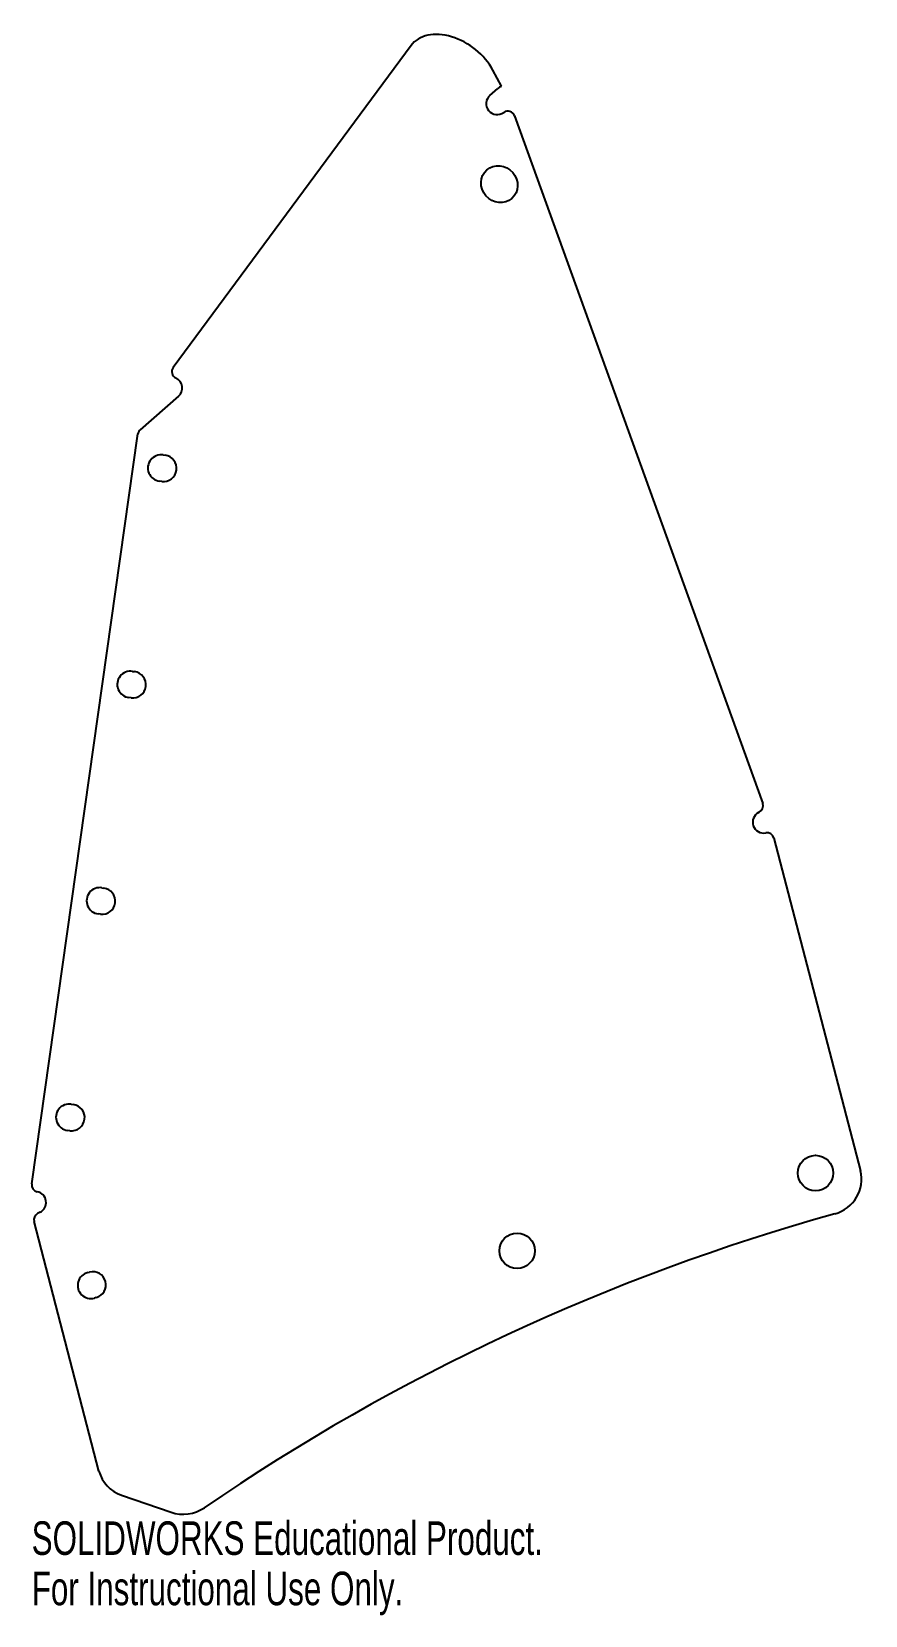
# Model space of a CAD drawing. Header units: inches. Extents: x -4.21 to 0.52, y -8.65 to 0.34.
import ezdxf

# ---------------------------------------------------------------- set-up
doc = ezdxf.new("R2010")
doc.units = ezdxf.units.IN
doc.header["$MEASUREMENT"] = 0
doc.styles.add('SLDTEXTSTYLE0', font='TXT', dxfattribs={"width": 0.7})

msp = doc.modelspace()

# ---------------------------------------------------------------- linework, layer by layer
at = {"color": 7, "linetype": 'Continuous', "lineweight": 25}
for p, q in [((-2.059, 0.2576), (-3.4088, -1.5678)), ((-1.5464, 0.0266), (-1.5954, 0.1191)), ((-1.6112, -0.0245), (-1.566, 0.015)), ((-1.4714, -0.1403), (-0.0637, -4.0414)), ((-3.3783, -1.7318), (-3.5955, -1.9213)), ((-4.2112, -6.1996), (-3.6088, -1.9458)), ((-3.4652, -2.0647), (-3.4539, -2.0663)), ((-3.4736, -2.215), (-3.4858, -2.2133)), ((-3.6391, -3.2925), (-3.6277, -3.2941)), ((-3.6475, -3.4427), (-3.6597, -3.441)), ((-0.0867, -4.0924), (-0.0828, -4.0904)), ((-0.0002, -4.2385), (0.4913, -6.1256)), ((-3.8129, -4.5202), (-3.8016, -4.5218)), ((-3.8214, -4.6705), (-3.8335, -4.6688)), ((-3.9868, -5.748), (-3.9755, -5.7496)), ((-3.9953, -5.8982), (-4.0074, -5.8965)), ((-4.1633, -6.3611), (-4.1779, -6.3687)), ((-3.8296, -7.8293), (-4.1981, -6.4142)), ((-3.893, -6.7029), (-3.8835, -6.7005)), ((-3.845, -6.8454), (-3.8552, -6.8481)), ((-3.7014, -7.9663), (-3.4208, -8.0631))]:
    msp.add_line(p, q, dxfattribs=at)
for centre in [(0.2363, -6.1386), (-1.4572, -6.5796)]:
    msp.add_circle(centre, 0.1005, dxfattribs=at)
for centre, radius, start, end in [((-1.5249, -0.0321), 0.0625, 110.11146, 131.09903), ((-1.5701, -0.0716), 0.0625, 131.09903, 306.54081), ((-1.5091, -0.1539), 0.04, 19.84236, 126.54081), ((-3.3766, -1.5916), 0.04, 143.51791, 245.36174), ((-3.4194, -1.6847), 0.0625, 311.09903, 65.36174), ((-3.5692, -1.9514), 0.04, 131.09903, 171.93922), ((-0.1013, -4.055), 0.04, 297.56068, 19.84236), ((-0.0578, -4.1478), 0.0625, 117.56068, 280.6023), ((-0.0389, -4.2486), 0.04, 14.59668, 100.6023), ((-4.1716, -6.2053), 0.04, 171.93922, 258.41574), ((-4.1922, -6.3057), 0.0625, 297.56068, 78.41574), ((-4.1594, -6.4042), 0.04, 117.56068, 194.59668)]:
    msp.add_arc(centre, radius, start, end, dxfattribs=at)
for centre, major_axis, ratio, start_param, end_param in [((-1.826, 0.0853), (-0.233, 0.1723), 0.690123, 4.105691, 6.283185), ((-3.4767, -2.1388), (0.0748, -0.0106), 0.993203, 1.557621, 4.731593), ((-3.4646, -2.1405), (0.0748, -0.0106), 0.993203, 4.7316, 7.851626), ((-3.6506, -3.3666), (0.0748, -0.0106), 0.993203, 1.557621, 4.731593), ((-3.6384, -3.3683), (0.0748, -0.0106), 0.993203, 4.7316, 7.851626), ((-3.8244, -4.5943), (0.0748, -0.0106), 0.993203, 1.557621, 4.731593), ((-3.8123, -4.596), (0.0748, -0.0106), 0.993203, 4.7316, 7.851626), ((-3.9983, -5.8221), (0.0748, -0.0106), 0.993203, 1.557621, 4.731593), ((-3.9862, -5.8238), (0.0748, -0.0106), 0.993203, 4.7316, 7.851626), ((0.2913, -6.1777), (-0.2, -0.0521), 0.967724, 1.588174, 3.141593), ((3.3913, -17.2619), (-11.3094, -2.9452), 0.967724, 4.729767, 5.069451), ((-3.8752, -6.7758), (0.0729, 0.019), 0.995027, 1.554605, 4.728579), ((-3.8651, -6.7732), (0.0729, 0.019), 0.995027, 4.728583, 7.847297), ((-3.6296, -7.7773), (0.2, 0.0521), 0.967724, 3.141593, 4.110107), ((-3.349, -7.8741), (-0.2, -0.0521), 0.967724, 0.968514, 1.927858)]:
    msp.add_ellipse(centre, major_axis=major_axis, ratio=ratio, start_param=start_param, end_param=end_param, dxfattribs=at)
msp.add_ellipse((-1.558, -0.5285), major_axis=(-0.0711, 0.0815), ratio=0.929638, dxfattribs=at)

# ---------------------------------------------------------------- texts
at = {"color": 7, "linetype": 'Continuous', "char_height": 0.1903, "attachment_point": 1, "style": 'SLDTEXTSTYLE0'}
for s, insert in [('SOLIDWORKS Educational Product.', (-4.2116, -8.1146)), ('For Instructional Use Only.', (-4.2116, -8.4001))]:
    msp.add_mtext(s, dxfattribs=dict(at, insert=insert))

doc.saveas('drawing.dxf')
